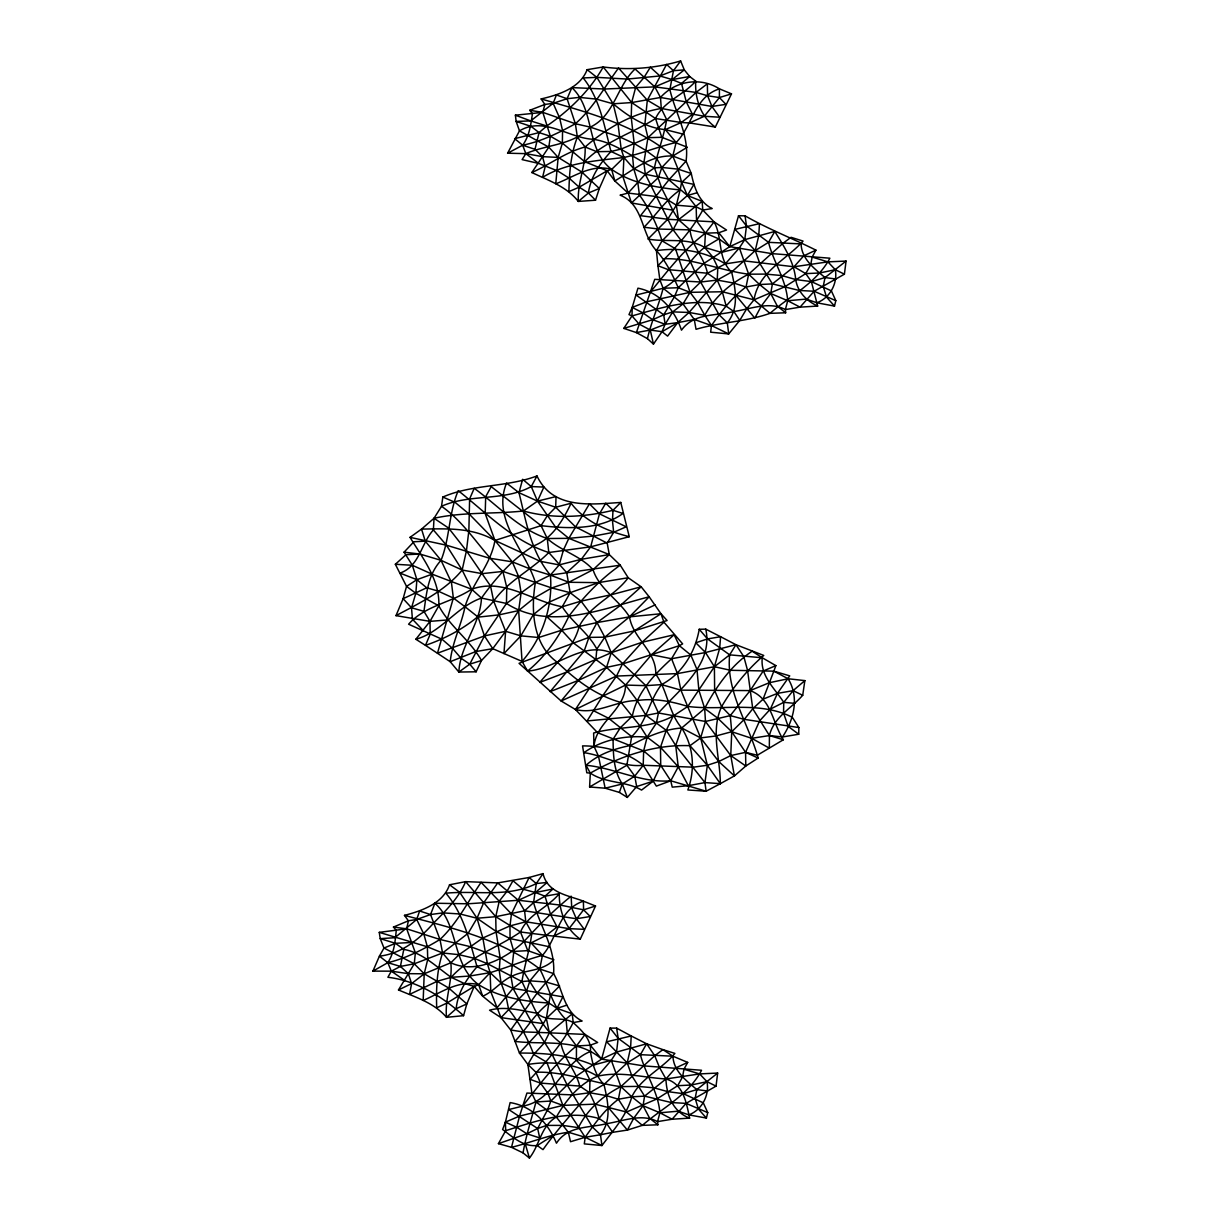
<?xml version="1.0" encoding="UTF-8"?>
<svg xmlns="http://www.w3.org/2000/svg" width="1219" height="1219" viewBox="0 0 1219 1219"><rect width="100%" height="100%" fill="white"/><g stroke="black" fill="none" stroke-linecap="round" stroke-linejoin="round"><path stroke-width="1.5" d="M689.588 122.936L715.309 127.066L731.491 93.848L719.408 88.835C694.053 97.017 692.56 125.847 676.149 142.486C658.367 146.509 641.544 153.655 623.915 157.464L611.664 169.411L607.214 170.767L599.321 188.473L595.512 200.221L578.309 201.425C566.728 186.598 548.291 180.351 531.85 172.534L548.794 147.149L550.394 136.254L542.821 112.361L544.847 104.453L541.145 98.937C558.729 94.838 580.107 88.073 587.131 69.681L603.222 66.969L631.655 102.564L655.548 118.533L681.192 122.51L689.588 122.936L704.277 116.262L719.408 97.566L719.408 88.835C700.407 76.751 675.356 80.713 660.5 97.474L631.655 102.564L613.142 103.813L596.365 99.105L579.345 97.383L567.094 98.724L553.152 103.325L544.847 104.453L529.732 110.304L532.444 113.596C530.798 124.658 529.534 135.629 522.692 145.213L507.607 153.213L519.477 130.844C544.436 116.018 568.572 138.235 593.546 139.316C616.387 142.882 633.926 158.653 654.435 167.856L661.856 167.445L678.054 169.136L691.28 173.494C694.099 187.01 698.7 202.202 712.201 208.556L702.769 210.034L696.156 206.849L676.362 205.188L667.646 199.809L655.974 196.503L628.075 193.059L620.105 195.177C644.257 204.822 640.767 234.094 656.447 250.657C666.001 261.354 672.522 274.702 678.236 287.73L674.549 296.491L663.715 314.807L652.668 319.713L623.808 328.383L631.991 315.919L632.219 307.417L637.948 288.172C659.723 292.438 674.716 309.931 681.482 330.181C694.205 312.597 715.568 316.239 733.884 311.546C750.675 309.001 769.189 300.971 785.371 309.58L800.045 307.142L817.659 306.06L811.382 281.604L805.744 273.62L794.011 266.778L744.626 260.942L725.335 263.883L707.462 273.239L700.681 282.016L690.061 292.331L682.99 303.927L672.736 311.881L663.715 314.807L636.15 295.059L663.136 288.263L678.236 287.73L690.061 292.331L722.303 291.752L754.028 299.813L769.981 313.344L785.661 312.78L785.371 309.58L787.703 300.743C786.194 279.623 773.471 262.283 768.534 242.322L746.485 225.942L738.516 215.748L729.785 246.634L703.942 263.411L678.236 287.73M404.479 915.378C421.942 910.822 443.198 903.462 449.521 884.781L465.643 881.642L495.737 916.688L520.498 931.986L546.386 935.278L580.274 939.148L595.527 906.007L583.398 901.161C558.043 909.587 557.875 938.219 542.44 955.361C524.597 960.191 507.683 967.398 490.129 972.655L478.671 984.708L474.191 986.4L466.831 1003.923L463.555 1015.671L446.504 1017.316C434.238 1002.81 415.389 997.203 398.491 989.95L414.262 963.818L415.359 952.801L406.689 928.817L408.395 920.802L404.479 915.378C451.274 927.766 500.582 938.798 539.758 969.014C548.824 985.821 551.643 1005.965 566.088 1019.633L567.368 1033.666L576.45 1045.993L576.419 1060.24L584.861 1069.627L589.966 1080.232L589.646 1092.757L594.902 1104.14L599.199 1118.585L606.727 1123.644L612.669 1132.329L627.389 1130.074L642.337 1125.366L657.864 1124.802L657.574 1121.617L659.906 1112.779C658.23 1091.752 645.506 1074.518 640.402 1054.679L618.155 1038.314L610.079 1028.089L601.592 1059.128L575.977 1076.331L550.866 1101.031L547.514 1109.869L537.655 1128.52L526.898 1133.777L498.434 1143.635L505.687 1130.683L505.413 1122.135L510.121 1102.601C532.337 1106.09 548.26 1123.232 556.443 1143.224C568.008 1125.35 588.884 1128.184 606.727 1123.644C623.305 1121.099 641.605 1113.115 657.574 1121.617L672.111 1119.225L689.619 1118.128C686.343 1102.784 683.646 1084.057 665.955 1078.967C643.144 1077.581 620.242 1070.983 597.584 1076.225C579.025 1083.843 566.088 1100.102 556.306 1117.076C540.855 1125.99 539.788 1145.113 529.427 1158.05L523.042 1152.884L511.492 1147.323L498.434 1143.635M688.339 785.706L678.267 766.797L675.692 745.525L681.695 728.002L704.673 708.483L717.58 718.052L731.735 731.735L751.696 738.318L769.433 735.56L782.476 736.977L798.719 734.234L798.856 727.545L792.35 717.321C760.062 700.773 722.257 710.814 687.79 706.441C671.471 701.352 654.313 697.999 637.202 700.559C615.9 700.575 596.929 714.913 575.429 709.488L625.56 685.063L645.887 685.657L661.506 684.606L680.918 690.137L750.157 690.594C771.825 698.655 772.374 722.958 783.36 739.75L757.289 755.247L745.571 752.352L730.76 755.567L718.768 761.54L707.355 765.258L693.382 767.178L643.205 765.258C626.2 751.544 604.136 745.891 582.56 745.891L586.796 772.785L590.316 773.12C620.425 756.009 654.969 744.199 689.954 745.708L700.651 737.906L705.481 721.48L704.673 708.483L698.883 690.198L696.978 669.475L690.823 655.045L679.333 645.674L674.137 634.749L641.971 642.322L611.252 652.729C581.935 640.859 556.413 669.002 527.568 671.09L522.052 661.399L492.75 648.66L484.446 635.922L478.138 617.134L465.018 606.727L453.361 598.041L438.017 591.063L426.726 587.787L416.898 579.695L400.03 573.113C419.671 566.195 420.936 543.644 433.385 529.945L434.025 518.288C463.205 511.751 493.68 514.205 523.423 510.99L537.503 501.116L543.872 487.082L531.255 486.564C503.813 501.618 470.168 493.451 441.522 506.281L434.025 518.288L421.545 529.092L425.263 541.145L441.034 560.329L451.426 582.332L453.361 598.041L437.484 653.201L484.446 635.922L505.611 631.305L520.848 635.861L538.646 637.507L561.654 630.223L597.02 622.574L629.476 616.86L660.972 613.736L663.944 622.193L682.64 643.891L679.333 645.674L671.562 658.732L677.444 673.589L680.918 690.137L700.651 737.906L707.355 765.258L704.948 782.598L706.121 791.222L670.74 780.785L656.371 786.118L643.205 765.258L643.647 750.919L647.137 737.16L656.325 723.202L658.458 712.978L645.887 685.657L611.252 652.729L604.792 637.171L597.02 622.574L581.052 601.119L570.157 592.693L551.719 587.954L502.898 571.437L482.114 573.646L462.153 570.035L441.034 560.329L419.961 554.051L405.988 554.706L395.352 564.275L406.536 586.385L403.123 598.681L395.992 615.641C419.504 603.055 445.057 591.032 462.153 570.035L466.435 550.836L468.858 530.707L469.62 498.891L474.221 488.331C498.175 505.595 518.486 528.909 547.285 538.524C561.197 551.156 580.427 555.544 593.043 569.715C599.26 589.173 618.81 599.702 629.476 616.86C633.011 638.847 656.447 650.9 655.776 674.259C667.799 690.746 668.469 712.536 681.695 728.002C693.733 746.836 695.302 769.326 687.836 789.958L706.121 791.222L720.338 783.665C720.277 758.035 710.296 731.202 721.587 706.67C732.848 687.379 747.034 669.901 763.749 655.441L735.956 644.699L729.648 654.847C725.93 692.453 748.573 723.278 758.127 758.035L745.799 766.02L734.417 775.909L720.338 783.665L704.948 782.598L688.339 785.706L672.248 787.139L670.74 780.785L660.713 765.349L643.647 750.919L597.6 732.71L575.429 709.488L561.106 700.971L519.035 663.319L588.929 637.385L604.792 637.171L634.246 630.924L667.098 620.532L660.972 613.736L649.178 596.807C604.014 608.281 550.089 631.518 506.464 603.466L506.769 587.421L502.898 571.437C480.972 550.927 466.557 523.82 441.522 506.281L442.832 497.047C472.515 484.034 506.464 487.448 536.985 475.943C552.71 509.39 590.179 504.483 620.761 502.441L629.263 536.695L590.666 546.828L548.794 552.512C512.772 541.023 487.036 513.321 458.207 490.663C448.699 513.062 449.979 537.899 441.034 560.329C427.869 574.667 426.589 593.272 423.938 611.328L429.987 621.37L430.2 634.2L425.477 645.354L450.207 661.704L458.862 672.05L476.111 671.791L481.475 660.5L492.75 648.66L505.611 631.305L518.654 610.582L533.587 598.453L551.719 587.954L568.801 582.271L593.043 569.715L609.287 554.584L607.199 543.125L613.66 532.292L626.2 526.806L599.458 513.824L589.432 503.828L568.846 538.341L563.452 550.013L559.171 564.9L550.394 575.094L535.37 582.514L506.464 603.466L484.446 635.922L469.757 664.172L458.862 672.05C460.035 645.491 480.286 624.57 481.475 598.057C495.904 577.913 512.468 558.851 533.8 545.822C552.314 538.661 562.919 520.3 571.117 503.234C584.998 521.732 607.458 531.164 629.263 536.695M704.673 708.483C716.193 686.571 731.309 665.086 752.123 651.205L762.271 657.772C760.077 675.92 774.781 688.476 783.756 702.342L783.543 713.024L788.099 726.341L798.719 734.234M541.145 98.937C586.964 112.346 635.449 124.445 672.781 156.017L678.054 169.136L681.634 182.393L687.425 195.512L702.159 201.364L678.495 219.725L673.071 229.751L662.039 240.859L656.447 250.657L657.925 265.727L659.89 279.867L663.136 288.263L682.99 303.927L694.266 319.469L696.034 329.298C720.307 322.151 746.104 321.801 769.981 313.344C790.232 295.714 816.654 283.098 829.88 258.199L771.383 253.567L729.785 246.634L718.905 238.894L705.405 233.164L696.567 220.837L696.156 206.849L687.425 195.512L668.881 179.848L656.508 158.211L645.948 150.516L634.17 143.522L620.197 137.183L590.27 127.126L575.368 123.728L542.821 112.361L515.393 115.195L516.14 121.428L519.477 130.844L548.794 147.149L558.15 157.403L581.722 171.94L599.321 188.473L588.427 192.998L578.309 201.425C577.379 182.774 585.973 165.51 585.105 146.996L577.379 137.107L575.368 123.728L567.094 98.724L571.879 87.616L604.7 89.017L654.816 86.869L696.049 92.415L707.569 95.752L719.408 97.566L731.491 93.848M663.944 622.193L641.971 642.322L622.437 663.989L616.509 676.073L602.856 695.516L587.116 720.947L645.979 715.385L658.458 712.978L705.481 721.48L730.76 755.567L745.799 766.02L745.571 752.352L759.574 720.932L770.393 709.077L777.432 693.382L789.729 675.875L773.852 671.151L730.608 670.298L714.395 666.732L677.444 673.589L616.509 676.073L561.106 700.971L595.893 659.449L596.822 649.087L604.792 637.171L629.476 616.86L649.178 596.807L641.179 586.796L611.588 594.674L581.052 601.119L562.249 606.772C531.743 601.119 503.782 577.654 471.631 589.219C451.609 602.521 424.578 605.767 408.594 624.219L442.025 639.244L452.356 648.173L460.965 658.153L469.757 664.172L481.475 660.5C469.97 639.914 449.689 626.414 438.81 605.813C439.983 579.878 422.719 558.287 410.041 537.35L421.545 529.092C446.565 528.756 472.073 527.217 494.944 540.459L541.053 525.663L547.148 516.003L555.681 507.256L556.047 496.575L537.503 501.116L518.974 492.689L506.54 483.074C491.714 519.553 525.176 549.601 535.37 582.514C530.737 610.155 532.688 644.988 557.586 662.481C575.749 680.172 596.396 695.683 621.202 702.525L640.158 726.143L647.137 737.16L660.485 747.277L678.267 766.797L670.74 780.785C641.575 783.329 614.696 767.955 586.019 765.273L590.316 773.12L589.6 786.986L605.157 788.19L619.359 792.411L627.328 797.424L636.653 786.575L653.186 781.15L660.713 765.349L660.485 747.277L666.26 730.318L673.208 716.025L687.79 706.441L714.395 666.732L719.682 648.249L720.597 636.714L705.771 629.156L699.234 629.278C695.226 652.028 682.35 673.711 661.506 684.606C648.95 700.559 646.71 722.303 631.655 736.596L626.871 765.227L589.6 786.986M751.696 738.318L769.326 748.131L769.433 735.56L752.763 708.757L747.537 670.328L743.834 656.66L735.956 644.699L720.597 636.714L707.538 638.924L695.805 642.763L705.511 652.531L714.395 666.732L714.639 690.457L721.587 706.67L730.257 715.614L731.735 731.735L730.76 755.567L734.417 775.909L718.768 761.54L700.651 737.906L681.695 728.002C663.502 729.358 646.603 736.885 630.726 745.418C614.574 748.664 598.483 754.058 586.019 765.273M567.094 98.724L556.397 94.96L553.152 103.325L559.628 117.953L562.553 130.616L562.37 143.111L558.15 157.403L555.773 183.795C573.783 177.075 591.459 163.529 611.664 169.411C631.396 183.261 656.553 187.726 680.126 189.92L681.634 182.393L691.28 173.494L686.038 161.091C689.741 136.086 675.417 113.382 669.856 89.551L673.452 70.702L680.629 60.95L684.286 69.849L689.664 76.507L695.714 81.14C694.8 98.495 700.651 116.658 715.309 127.066M587.131 69.681L596.868 77.361L613.142 103.813L617.926 123.241L621.187 149.053L623.915 157.464L623 176.892L631.457 202.963L672.736 210.156L678.495 219.725L690.015 229.873L705.405 233.164L718.829 232.722L726.524 230.025L714.075 221.858L702.769 210.034L702.159 201.364M738.516 215.748L745.053 215.839L746.485 225.942L744.779 239.64L739.369 247.884L748.649 274.184L759.544 284.53L770.728 293.505L787.703 300.743L806.292 299.082L816.837 302.784L834.497 306.091L835.807 300.636L814.14 291.265L799.237 290.457L772.404 283.905L759.544 284.53L746.043 286.983C732.025 297.284 721.343 311.378 711.454 325.534L710.662 332.193L728.718 333.93L739.765 320.399L733.884 311.546L726.204 306.167L722.303 291.752L717.214 280.08L717.808 267.51L712.765 256.98L704.643 247.411C687.059 237.035 666.945 242.581 647.975 239.046L667.738 219.283L676.362 205.188L687.425 195.512L693.885 184.374L645.323 174.226L633.682 168.572L623.915 157.464L610.978 151.461L596.807 151.674L585.105 146.996C565.525 152.131 549.982 164.489 531.85 172.534M620.761 502.441L612.989 510.304L612.471 520.818L613.66 532.292L594.247 535.994L568.846 538.341L547.285 538.524L541.053 525.663L491.211 486.625L485.695 496.682L485.192 513.595L494.944 540.459L512.285 561.837L518.349 575.917L521.107 592.845L518.654 610.582L522.052 661.399C542.76 637.766 553.06 606.026 550.394 575.094C530.905 552.024 526.075 521.122 518.974 492.689L522.631 479.296L531.255 486.564L537.503 501.116L556.184 528.056L568.846 538.341L609.287 554.584L620.258 565.189L628.196 577.745L641.179 586.796L619.999 605.752L597.02 622.574L588.929 637.385L584.145 651.083L550.165 691.63L578.37 680.37L606.513 667.387L622.437 663.989L679.333 645.674M714.075 221.858L705.405 233.164L704.643 247.411C688.781 259.297 681.131 279.349 663.136 288.263C658.809 305.299 651.403 321.389 647.441 338.638L653.46 344.108L662.024 331.69L665.132 324.269L672.736 311.881L689.025 312.46L704.78 315.279L711.454 325.534L728.718 333.93L727.301 322.837C739.339 308.331 735.514 288.842 731.644 272.035C717.26 258.809 722.852 237.537 714.075 221.858L667.738 219.283L640.539 215.672L668.881 179.848L686.038 161.091L672.781 156.017C649.94 154.996 633.072 170.386 614.787 180.915L607.214 170.767L584.663 161.7L562.37 143.111L550.394 136.254L539.072 132.612L531.103 126.41L516.14 121.428L530.722 120.91L546.752 126.014C569.151 110.624 589.722 90.831 603.222 66.969C629.202 70.397 655.456 68.355 680.629 60.95M595.527 906.007L583.581 909.846L560.039 905.031L518.365 900.277L468.066 903.797L434.893 903.233L430.551 914.54L439.983 939.483L442.573 952.968L450.847 962.766C452.752 981.173 444.645 998.757 446.504 1017.316L456.196 1008.692L466.831 1003.923L448.577 987.923L424.212 973.798L414.262 963.818L383.985 948.047L380.237 938.645L379.261 932.367L427.381 946.797L442.573 952.968L459.014 954.69L473.856 958.18L487.402 963.696L521.945 981.569L529.884 980.853L546.005 981.996L559.597 985.958L550.394 995.253L548.87 1003.008C535.111 1013.477 526.578 1028.729 514.951 1041.376C544.162 1045.216 577.456 1037.628 601.592 1059.128L643.373 1065.848L701.55 1070.267C688.552 1095.089 662.466 1107.827 642.337 1125.366L626.536 1112.018L594.902 1104.14L562.888 1105.404L550.866 1101.031L547.925 1093.367L540.474 1083.081L535.918 1072.248L527.888 1064.477L519.462 1053.048L510.715 1030.009L501.009 1017.621L489.581 1010.201C504.803 1005.873 521.717 1010.612 537.152 1013.248C547.316 1022.711 561.989 1015.808 573.204 1022.558L582.149 1021.004C563.605 1011.968 562.919 989.462 553.578 973.585C555.635 948.291 540.063 926.333 533.587 902.593L536.299 883.562L543.034 873.612C547.636 893.146 567.856 895.173 583.398 901.161L583.581 909.846L569.044 928.634L554.904 935.537M450.847 962.766C475.547 974.423 505.794 958.683 523.713 941.784C538.508 925.587 554.035 909.907 571.132 896.194L571.757 908.185L576.343 918.76L584.267 929.335L569.044 928.634L525.8 921.777L509.969 925.907L482.846 937.99L459.014 954.69L450.847 962.766L424.212 973.798L408.335 973.676L391.329 971.162L372.923 971.116L379.414 956.153C401.874 953.639 419.717 938.95 434.101 922.493C446.398 910.136 458.618 897.992 465.643 881.642L497.718 882.906L518.365 900.277L524.581 910.806L525.8 921.777L531.834 932.84C529.975 949.281 524.475 964.991 521.945 981.569C532.353 1003.359 540.566 1028.135 560.831 1042.992C563.833 1058.778 575.917 1070.419 579.741 1086.083L589.646 1092.757L606.224 1095.576L618.399 1099.248L631.808 1096.826L644.592 1096.125L671.303 1102.54L686.068 1103.378L707.736 1112.597L706.41 1118.052L688.842 1114.882L678.313 1111.179L659.906 1112.779L643.022 1105.709L631.808 1096.826L620.867 1086.617L611.298 1060.286L616.555 1052.088L618.155 1038.314L616.662 1028.135L610.079 1028.089M372.923 971.116L387.81 962.675C394.301 952.679 395.139 941.54 396.266 930.28L393.447 927.065L406.689 928.817L439.983 939.483L470.884 946.797L500.14 957.723L523.667 971.772L537.076 993.135L548.87 1003.008L557.022 1008.326L572.26 1013.827L573.204 1022.558C581.25 1030.223 591.672 1039.213 590.423 1051.509C592.373 1063.334 595.283 1075.661 603.984 1084.483C607.824 1101.031 612.106 1120.246 600.479 1134.752L601.957 1145.54L584.297 1143.879L585.181 1137.266C594.796 1123.476 604.822 1109.427 618.399 1099.248L620.867 1086.617L654.71 1055.7L662.923 1049.635L674.884 1053.399C661.978 1069.109 640.783 1077.931 631.808 1096.826C626.703 1115.522 613.355 1130.257 601.957 1145.54L585.181 1137.266L568.328 1132.238C548.535 1134.95 530.676 1142.645 511.492 1147.323L519.553 1116.101L526.928 1093.062L573.174 1094.921L589.646 1092.757L603.984 1084.483L627.206 1062.892L640.402 1054.679L646.634 1043.784L662.923 1049.635L672.918 1056.203L687.699 1062.419L683.95 1069.231L682.579 1076.849L677.688 1085.718L656.873 1098.959L626.536 1112.018L618.399 1099.248M543.034 873.612L529.092 877.497L511.447 913.915L509.969 925.907L510.06 938.615L513.793 951.429L511.02 976.602L513.016 988.365L531.408 1021.888L551.643 1053.506L567.185 1085.001L592.282 1126.905L600.479 1134.752L612.669 1132.329M659.906 1112.779L672.111 1119.225L686.068 1103.378L716.041 1086.129L717.656 1073.07L699.63 1073.909L665.955 1078.967L644.592 1096.125L643.022 1105.709L633.789 1118.128L627.389 1130.074L608.357 1107.568M787.703 300.743L800.045 307.142L814.14 291.265L844.401 274.184L846.077 261.079L827.899 261.872L794.011 266.778L772.404 283.905L770.728 293.505L761.326 306.015L754.82 318.129L735.834 295.272M583.581 909.846L590.225 916.505L576.343 918.76L524.581 910.806L495.737 916.688L477.01 918.242L460.035 913.991L442.893 912.879L430.551 914.54L416.715 919.476L394.865 937.716L380.237 938.645L395.474 943.308L403.779 949.403L400.411 966.438L391.329 971.162L387.901 977.272C416.974 980.762 442.253 996.517 463.555 1015.671M507.607 153.213L525.831 153.64C546.965 144.375 573.265 145.366 590.27 127.126C614.346 115.912 616.753 86.229 635.053 68.995L654.816 86.869L660.5 97.474L661.277 108.461L666.656 119.645C664.02 136.04 657.772 151.43 654.435 167.856L661.81 188.366L672.736 210.156M523.042 1152.884C526.075 1135.514 531.469 1118.905 535.979 1101.961L531.941 1093.397L527.888 1064.477L533.709 1054.405L544.162 1043.114L549.327 1032.828L572.26 1013.827M783.36 739.75L769.433 735.56C773.654 717.29 791.253 708.452 802.711 695.287L804.86 680.613L788.114 678.754L769.311 682.731L750.157 690.594L730.257 715.614L705.481 721.48M654.816 86.869L672.157 79.57L684.286 69.849L673.452 70.702L666.564 64.439L647.319 100.217L644.836 124.765L647.959 137.686L643.876 162.554L645.323 174.226L673.071 229.751L680.857 240.143L694.937 271.959L719.042 314.731L727.301 322.837M699.234 629.278L707.538 638.924L729.648 654.847L762.271 657.772L775.848 665.604L773.852 671.151L788.114 678.754C799.588 697.375 793.919 719.88 782.476 736.977M546.752 126.014L539.072 132.612L534.989 149.312L542.501 156.657L545.198 166.637L542.577 177.319C567.505 162.279 595.893 160.893 623.915 157.464M745.053 215.839C768.016 228.989 792.426 238.375 815.922 250.139L812.144 257.087L810.711 264.752L805.744 273.62L784.731 286.815L754.028 299.813L746.546 309.001L739.765 320.399M518.365 900.277L535.431 892.521L547.163 882.434L536.299 883.562L529.092 877.497L497.718 882.906L483.577 902.944L477.01 918.242L482.846 937.99L487.402 963.696L490.129 972.655L490.8 991.794L501.009 1017.621L526.547 991.077L529.884 980.853L539.758 969.014L542.44 955.361L531.042 942.881L510.06 938.615L496.011 931.362L477.01 918.242L459.67 892.262L449.521 884.781M717.656 1073.07L696.857 1089.588L695.15 1098.349L698.441 1109.092L706.41 1118.052M456.196 1008.692C457.658 992.51 466.74 978.735 477.056 966.743C469.406 940.931 463.936 914.28 445.864 893.192C475.989 890.297 508.186 897.839 536.299 883.562M746.043 286.983L748.649 274.184L782.827 243.389L791.07 237.309L803.062 241.088C786.011 260.074 758.401 271.837 754.028 299.813L746.043 286.983L733.792 283.082L717.214 280.08L700.681 282.016L654.74 279.334L636.379 332.589L647.441 338.638M846.077 261.079L825.034 277.551L823.236 286.358L826.528 297.086L834.497 306.091M644.592 1096.125L631.792 1075.676L627.206 1062.892L630.589 1047.929L631.213 1035.967L616.662 1028.135M623.808 328.383L636.379 332.589L650.276 330.044L662.024 331.69L667.601 336.109L677.673 322.654L689.025 312.46L717.214 280.08L731.644 272.035L755.247 250.596L758.782 235.557L759.467 223.656L735.027 229.355L755.247 250.596L759.742 263.319L772.404 283.905M595.512 200.221L588.427 192.998C590.545 176.755 600.175 163.209 610.978 151.461L621.187 149.053L647.959 137.686L696.049 92.415L707.37 83.776L707.569 95.752L711.911 106.449L719.606 117.222L704.277 116.262L661.277 108.461L647.319 100.217L618.521 68.02C604.624 86.945 593.242 108.095 575.368 123.728C558.744 132.917 541.434 141.434 522.692 145.213L514.647 138.646L539.072 132.612M589.646 1092.757C573.829 1111.576 557.113 1129.586 543.004 1149.624L537.229 1145.54C523.012 1146.957 512.757 1136.961 502.609 1129.51L505.413 1122.135L516.673 1127.255L526.898 1133.777L539.712 1137.921L537.655 1128.52L508.734 1109.564L522.57 1106.136C539.301 1084.986 555.331 1062.922 576.45 1045.993L590.331 1045.186L597.63 1042.489L585.059 1034.413L549.327 1032.828L546.356 1018.383L548.87 1003.008C524.856 1001.515 499.424 997.614 478.671 984.708C458.329 979.558 440.882 992.906 423.176 1000.449L424.212 973.798L427.732 959.414L427.381 946.797L423.816 934.044L416.715 919.476L419.595 911.004L430.551 914.54M631.457 202.963L658.473 177.441L661.856 167.445L672.781 156.017L676.149 142.486L665.315 129.625C645.232 127.782 628.318 116.262 613.142 103.813M647.137 737.16C625.164 735.103 602.034 739.72 583.916 752.687C604.167 755.338 622.421 767.757 643.205 765.258L634.764 776.107L622.315 783.985L605.157 788.19L598.468 756.146L593.988 746.257C596.228 721.648 625.149 710.372 625.56 685.063L651.54 654.725L674.137 634.749M477.01 918.242L468.187 933.266L442.573 952.968C436.692 970.553 436.128 989.417 436.692 1007.808L446.733 1003.146L474.191 986.4L482.694 996.197L496.971 1007.839L513.016 988.365L521.945 981.569M442.832 497.047L455.007 502.304L469.498 514.357L494.944 540.459C490.739 565.266 472.043 583.215 465.018 606.727C461.239 625.408 452.127 642.657 450.207 661.704L475.654 651.601L492.75 648.66M660.972 613.736L634.246 630.924L611.252 652.729L606.513 667.387L589.143 688.705L575.429 709.488M577.379 137.107C570.629 154.371 569.334 173.205 568.907 191.596L579.193 187.193L607.214 170.767M619.359 792.411L622.315 783.985C613.507 770.835 613.264 754.561 613.066 739.278L620.334 727.758L632.341 716.071C636.958 692.285 654.405 674.534 671.562 658.732L705.511 652.531L735.956 644.699M683.95 1069.231L699.63 1073.909L706.99 1081.695C709.626 1095.256 701.9 1109.93 688.842 1114.882M812.144 257.087L827.899 261.872L835.305 269.704C837.849 283.296 829.987 297.985 816.837 302.784M700.651 737.906L715.827 736.002L731.735 731.735L744.306 719.362L752.763 708.757L763.079 699.142L773.852 671.151M835.807 300.636L831.388 290.884L811.382 281.604L795.717 279.562L781.806 275.555L765.654 274.092L748.649 274.184C730.318 283.372 714.486 297.025 704.78 315.279L697.359 301.992L690.061 292.331L646.39 301.855L632.219 307.417L628.989 314.609L631.991 315.919L639.076 324.025L650.276 330.044L653.46 344.108M477.056 966.743L490.129 972.655L501.07 982.971L513.016 988.365L562.873 996.852L557.022 1008.326L546.356 1018.383L538.097 1032.859L519.462 1053.048C545.777 1053.033 568.572 1054.725 593.196 1065.101L611.298 1060.286L597.584 1076.225C576.861 1064.004 551.384 1060.5 527.888 1064.477M411.214 942.5L395.474 943.308L383.985 948.047L379.414 956.153L387.81 962.675L400.411 966.438L408.335 973.676L411.595 983.596L409.569 994.399L437.362 981.204L451.167 977.318C470.138 956.184 497.672 947.757 520.498 931.986C527.659 914.616 547.636 907.896 559.247 893.679C559.11 911.05 565.433 929.03 580.274 939.148M573.204 1022.558C562.264 1044.073 546.188 1061.886 530.021 1079.348L540.474 1083.081L579.741 1086.083M531.255 486.564L536.985 475.943M704.948 782.598L675.692 745.525L666.26 730.318L645.979 715.385L637.202 700.559L625.56 685.063L606.513 667.387L573.052 642.687L561.654 630.223L547.041 616.951L562.249 606.772L570.157 592.693L566.713 572.671L548.794 552.512L547.285 538.524M584.663 161.7C604.472 141.313 632.097 133.45 655.548 118.533C663.441 101.345 683.63 95.112 695.714 81.14M702.769 210.034C691.203 231.29 674.64 248.767 657.925 265.727L668.21 269.628L707.462 273.239L717.214 280.08M755.247 250.596L768.534 242.322L774.796 231.458C783.954 246.268 794.148 261.933 795.717 279.562C797.576 291.89 806.658 301.047 817.659 306.06M750.157 690.594L763.155 671.075L775.848 665.604M548.794 552.512C531.53 570.081 508.43 580.579 493.665 601.104C475.837 621.98 451.304 636.547 425.477 645.354L415.847 639.259L429.987 621.37L438.81 605.813L415.831 593.257L406.536 586.385L416.898 579.695L432.12 574.164L471.631 589.219L481.475 598.057L506.464 603.466M576.45 1045.993L585.059 1034.413M650.215 292.225C667.448 271.426 683.646 249.392 705.405 233.164M770.393 709.077L783.756 702.342L793.081 690.655L804.86 680.613M689.619 1118.128C673.376 1112.033 666.397 1095.256 665.955 1078.967L675.6 1067.966L687.699 1062.419M794.011 266.778L803.717 255.853L815.922 250.139M658.458 712.978C679.242 689.39 713.511 664.568 705.771 629.156M410.041 537.35L446.428 545.198L489.276 558.165L512.285 561.837L529.64 568.755L550.394 575.094L620.258 565.189C600.342 579.208 583.566 596.914 568.846 616.235C558.957 637.141 545.579 656.401 527.568 671.09M423.343 630.665L412.403 619.161L411.534 607.778L415.831 593.257L416.898 579.695L412.342 565.281L404.068 552.161L413.881 541.769L425.263 541.145M566.713 572.671L581.341 559.292L590.666 546.828L599.458 513.824L605.736 503.188L612.989 510.304L622.985 513.473C600.068 530.097 568.008 528.802 541.053 525.663M585.105 146.996C606.605 127.965 632.631 113.321 661.277 108.461M524.581 910.806L533.587 902.593L545.015 896.194L552.908 889.032L535.431 892.521L522.981 889.2L512.97 880.727L506.921 891.455L499.287 901.085L495.737 916.688L496.011 931.362L500.14 957.723L499.226 970.476L501.07 982.971L505.992 996.258L508.643 1009.362C519.477 1022.741 527.598 1038.359 533.709 1054.405L546.813 1062.282L562.888 1105.404L570.492 1114.775L585.181 1137.266L600.479 1134.752M515.393 115.195L530.722 120.91L553.152 103.325M672.157 79.57L681.512 83.425L689.664 76.507L672.157 79.57L659.921 75.959L627.404 79.067L596.868 77.361L583.185 77.94C600.236 99.349 604.167 125.907 610.978 151.461M481.475 598.057C456.302 606.742 441.4 632.371 415.847 639.259M714.395 666.732L729.648 654.847M424.212 973.798L411.595 983.596L398.491 989.95M653.186 781.15L641.56 790.08C626.231 780.983 605.691 783.588 590.316 773.12M654.435 167.856L645.323 174.226L628.075 193.059L614.787 180.915L611.664 169.411C585.242 149.312 595.573 109.954 571.879 87.616M434.893 903.233C459.517 925.084 451.472 965.006 478.671 984.708L482.694 996.197C493.466 991.641 500.537 981.737 511.02 976.602C525.069 969.364 542.196 971.893 553.914 959.78L527.766 950.637L513.793 951.429M537.229 1145.54L552.222 1136.062M590.423 1051.509C561.807 1062.861 554.249 1100.94 522.57 1106.136M707.736 1112.597L703.272 1102.814L683.326 1093.672L667.768 1091.645L653.872 1087.805L637.796 1086.388L620.867 1086.617C602.796 1095.729 587.467 1109.381 578.37 1127.651L562.767 1125.411L546.645 1125.396L537.655 1128.52M672.781 156.017L687.318 147.24L661.765 137.305L647.959 137.686M718.905 238.894L704.643 247.411L721.374 252.409L739.369 247.884L725.335 263.883C705.085 251.175 679.852 247.107 656.447 250.657M662.024 331.69L677.673 322.654L694.266 319.469L711.454 325.534M426.726 587.787L403.123 598.681L411.534 607.778L423.938 611.328M629.476 616.86L655.075 604.898M611.252 652.729L567.643 671.73L539.773 682.427C554.264 664.858 573.372 649.316 579.193 626.414C589.981 605.051 614.3 596.716 628.196 577.745L598.346 582.652L568.801 582.271L550.394 575.094M442.573 952.968L414.262 963.818L400.411 966.438M505.413 1122.135L519.553 1116.101L562.888 1105.404M673.208 716.025C648.721 729.465 619.861 725.64 593.638 733.015L593.988 746.257M393.447 927.065L408.395 920.802L416.715 919.476M763.079 699.142L777.432 693.382L793.081 690.655L802.711 695.287M673.452 70.702L659.921 75.959L650.352 67.228L643.815 77.757L635.739 87.159L631.655 102.564L631.229 117.253L634.17 143.522L632.57 156.154L633.682 168.572L637.735 181.905L639.442 195.086C649.544 208.799 656.934 224.631 662.039 240.859L675.524 248.813L690.061 292.331M650.276 330.044L665.132 324.269L677.673 322.654M598.346 582.652L570.157 592.693L548.352 602.536L533.221 614.772L520.848 635.861L503.95 653.567L505.611 631.305L493.665 601.104L490.526 585.958L466.435 550.836L448.622 528.086L434.025 518.288M557.022 1008.326L566.805 1005.172M505.687 1130.683C535.659 1121.251 567.673 1109.381 599.199 1118.585M585.181 1137.266L570.522 1141.715L568.328 1132.238L556.306 1117.076L535.979 1101.961L550.866 1101.031M683.326 1093.672L696.857 1089.588L707.584 1090.99M811.382 281.604L825.034 277.551L835.838 279.014M687.425 195.512L697.283 192.693M631.991 315.919C662.389 307.478 694.754 296.766 726.204 306.167M537.503 501.116L555.681 507.256L571.117 503.234M612.989 510.304C583.901 517.389 552.527 519.05 523.423 510.99M665.955 1078.967L659.494 1067.463L654.71 1055.7L646.634 1043.784L616.555 1052.088L601.592 1059.128L590.331 1045.186M774.796 231.458L744.779 239.64L729.785 246.634L718.829 232.722M518.654 610.582L498.998 614.879L478.138 617.134M535.431 892.521L545.015 896.194L559.247 893.679M609.287 554.584L581.341 559.292L559.171 564.9L540.261 561.319L494.944 540.459M490.129 972.655L469.848 976.008L451.167 977.318C436.173 966.758 422.612 952.679 403.779 949.403M406.689 928.817L379.261 932.367M446.992 619.983L429.987 621.37L395.992 615.641M677.688 1085.718L691.295 1085.001L706.99 1081.695L716.041 1086.129M805.744 273.62L819.458 273.01L835.305 269.704L844.401 274.184M549.327 1032.828L522.616 1031.853L510.715 1030.009L537.076 993.135L553.578 973.585L539.758 969.014M558.15 157.403L542.501 156.657L525.831 153.64L522.692 145.213L534.989 149.312M395.352 564.275L412.342 565.281L432.12 574.164M535.918 1072.248C565.235 1071.211 592.327 1083.066 620.867 1086.617M640.402 1054.679L672.918 1056.203C673.528 1071.257 686.297 1080.689 696.857 1089.588M768.534 242.322L801.081 243.922C801.584 259.068 814.368 268.652 825.034 277.551M663.883 258.702C693.245 257.986 720.109 270.648 748.649 274.184M783.756 702.342L794.895 703.378M798.856 727.545L744.306 719.362L730.257 715.614M404.068 552.161L419.961 554.051M542.775 1023.518L501.009 1017.621M529.732 110.304L542.821 112.361M660.5 97.474L711.911 106.449L725.93 104.362L719.408 97.566M651.54 654.725L671.562 658.732M549.403 946.767L531.042 942.881L546.386 935.278L557.098 926.943L550.622 914.661L545.015 896.194M538.691 163.437L522.098 159.613L525.831 153.64L538.691 163.437L557.525 170.858L569.166 178.187L579.193 187.193L588.427 192.998M683.402 134.197L665.315 129.625L681.192 122.51L692.499 114.418L686.297 101.893L681.512 83.425M474.191 986.4L464.424 983.535L451.167 977.318M758.127 758.035L745.571 752.352L731.735 731.735M593.485 710.707L608.464 718.189L631.655 736.596M632.219 307.417L642.885 312.841L652.668 319.713L665.132 324.269L663.715 314.807M646.634 1043.784L631.213 1035.967L606.666 1041.803L627.206 1062.892M525.8 921.777L511.447 913.915L481.094 882.327C467.867 901.725 457.232 923.21 439.983 939.483C423.618 949.266 406.476 958.225 387.81 962.675L391.329 971.162L404.876 980.579M607.199 543.125L575.612 526.958L555.681 507.256M785.661 312.78L777.356 306.137L770.728 293.505M657.864 1124.802L649.636 1118.219L643.022 1105.709M689.954 745.708L707.355 765.258L720.338 783.665M433.385 529.945L446.428 545.198L462.153 570.035L471.631 589.219M469.757 664.172L476.111 671.791M626.871 765.227L634.764 776.107L636.653 786.575M562.249 606.772C571.985 622.315 588.183 632.631 596.822 649.087M527.766 950.637L520.498 931.986M661.765 137.305L655.548 118.533M622.315 783.985L627.328 797.424M707.462 273.239C704.323 257.407 691.6 245.933 690.015 229.873L658.61 229.05L643.998 227.222C656.264 214.849 665.711 199.901 680.126 189.92L676.362 205.188L678.495 219.725M525.359 1144.245L529.427 1158.05"/></g></svg>
